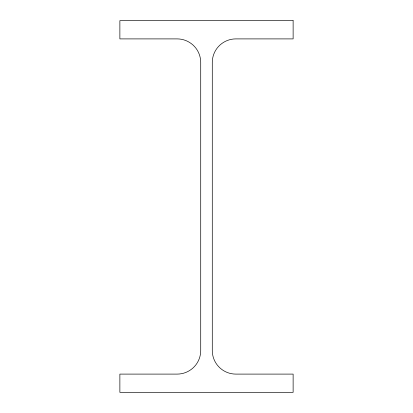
<?xml version="1.0" encoding="UTF-8"?>
<svg xmlns="http://www.w3.org/2000/svg" width="413" height="413" viewBox="0 0 413 413"><rect width="100%" height="100%" fill="white"/><g stroke="black" fill="none" stroke-linecap="round" stroke-linejoin="round"><path stroke-width="0.62" d="M293.127 20.65L119.873 20.65L119.873 38.899L177.156 38.899A23.567 23.567 0 0 1 200.718 62.466L200.718 350.534A23.567 23.567 0 0 1 177.156 374.101L119.873 374.101L119.873 392.35L293.127 392.35L293.127 374.101L235.844 374.101A23.567 23.567 0 0 1 212.282 350.534L212.282 62.466A23.567 23.567 0 0 1 235.844 38.899L293.127 38.899L293.127 20.65"/></g></svg>
